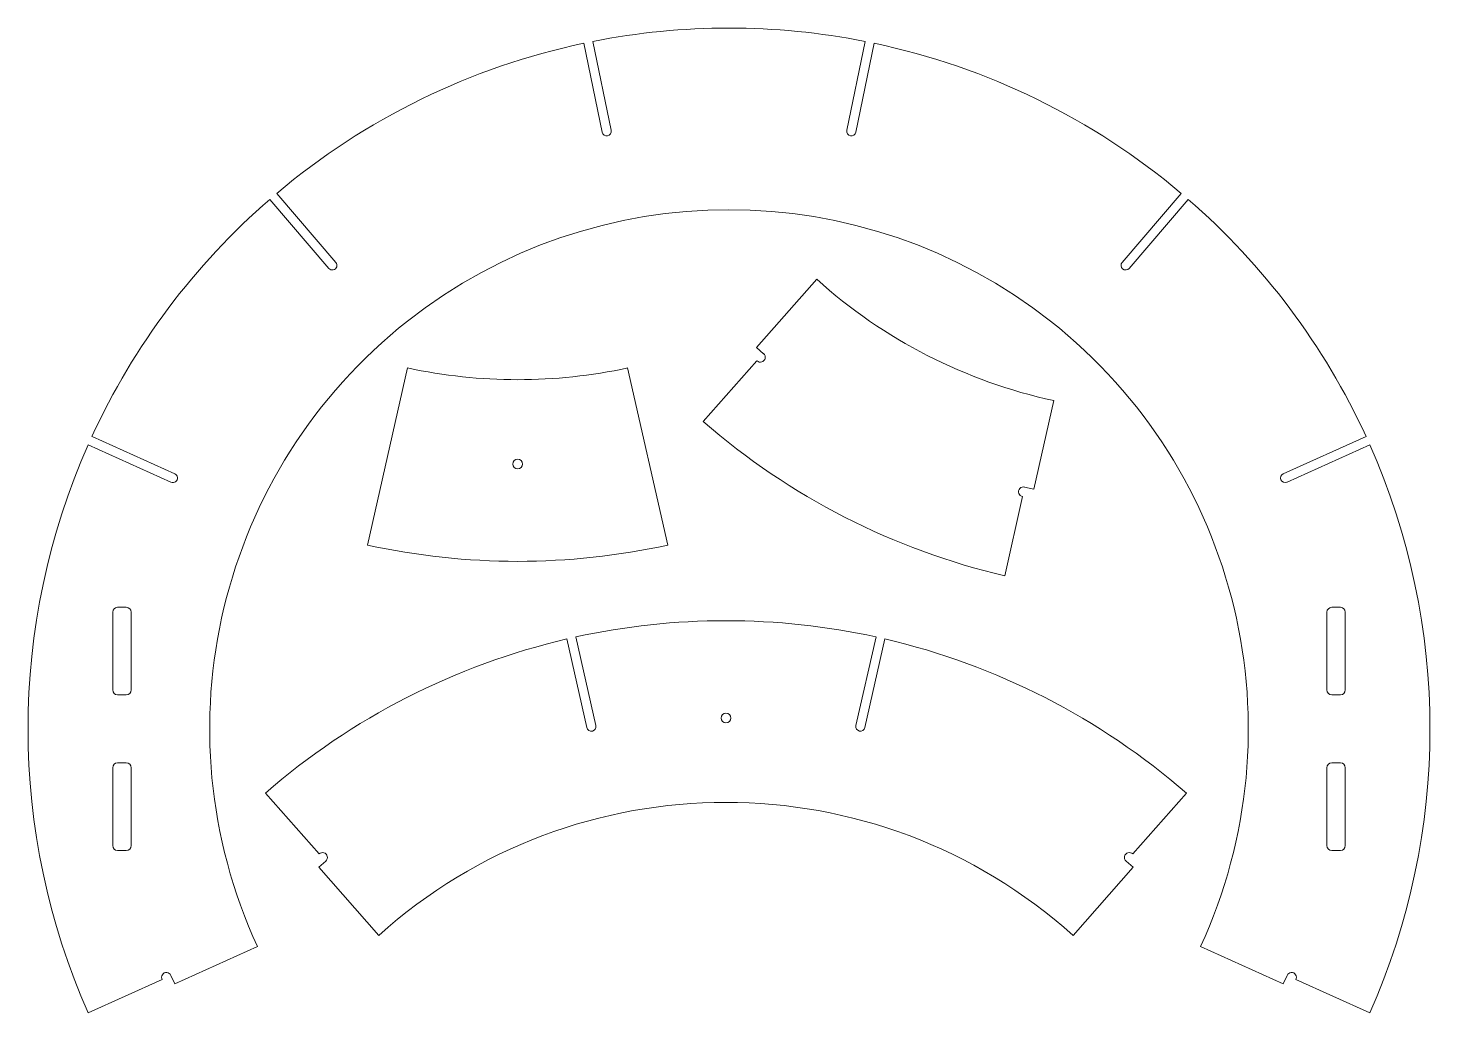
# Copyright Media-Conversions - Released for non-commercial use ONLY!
# Model space of a CAD drawing. Header units: millimetres. Extents: x 10 to 468, y 17 to 339.
import ezdxf

# ---------------------------------------------------------------- set-up
doc = ezdxf.new("R2010")
doc.units = ezdxf.units.MM
doc.layers.add('VISIBLE', color=7, linetype='Continuous', lineweight=0, true_color=0xffffff)

msp = doc.modelspace()

# ---------------------------------------------------------------- linework, layer by layer
at = {"layer": 'VISIBLE'}
for p, q in [((200.33, 305.41), (194.38, 334.45)), ((277.27, 305.41), (283.22, 334.45)), ((197.39, 304.8), (191.44, 333.85)), ((280.21, 304.8), (286.16, 333.85)), ((91.2, 284.82), (110.47, 262.3)), ((367.13, 262.3), (386.4, 284.82)), ((88.92, 282.87), (108.19, 260.35)), ((369.41, 260.35), (388.68, 282.87)), ((267.42, 256.76), (247.79, 234.54)), ((247.79, 234.54), (250.11, 232.49)), ((247.94, 230.17), (230.42, 210.32)), ((250.11, 232.49), (250.11, 232.49)), ((133.89, 227.84), (120.82, 170)), ((205.72, 227.84), (218.8, 170)), ((344.8, 217.18), (338.27, 188.26)), ((56.66, 190.55), (29.64, 202.75)), ((57.9, 193.29), (30.88, 205.48)), ((419.71, 193.29), (446.73, 205.48)), ((420.94, 190.55), (447.96, 202.75)), ((335.25, 188.94), (338.27, 188.26)), ((335.25, 188.94), (335.25, 188.94)), ((334.64, 185.83), (328.8, 160)), ((37.63, 122.7), (37.63, 148.1)), ((39.22, 149.69), (42.05, 149.69)), ((43.63, 148.1), (43.63, 122.7)), ((433.97, 122.7), (433.97, 148.1)), ((435.56, 149.69), (438.38, 149.69)), ((439.97, 148.1), (439.97, 122.7)), ((192.41, 110.42), (185.87, 139.34)), ((195.34, 111.09), (188.8, 140)), ((280.25, 111.09), (286.79, 140)), ((283.17, 110.42), (289.71, 139.34)), ((42.05, 121.11), (39.22, 121.11)), ((438.38, 121.11), (435.56, 121.11)), ((37.63, 71.9), (37.63, 97.3)), ((39.22, 98.89), (42.05, 98.89)), ((43.63, 97.3), (43.63, 71.9)), ((433.97, 71.9), (433.97, 97.3)), ((435.56, 98.89), (438.38, 98.89)), ((439.97, 97.3), (439.97, 71.9)), ((105.02, 69.17), (87.49, 89.02)), ((370.57, 69.17), (388.09, 89.02)), ((42.05, 70.31), (39.22, 70.31)), ((438.38, 70.31), (435.56, 70.31)), ((104.87, 64.8), (107.18, 66.85)), ((124.49, 42.57), (104.87, 64.8)), ((107.18, 66.85), (107.18, 66.85)), ((351.09, 42.57), (370.72, 64.8)), ((368.4, 66.85), (370.72, 64.8)), ((84.93, 38.91), (57.9, 26.71)), ((392.67, 38.91), (419.71, 26.71)), ((53.77, 28.14), (29.64, 17.25)), ((56.63, 29.53), (57.9, 26.71)), ((419.71, 26.71), (420.98, 29.53)), ((423.83, 28.14), (447.96, 17.25))]:
    msp.add_line(p, q, dxfattribs=at)
for centre in [(169.81, 196.47), (237.79, 113.53)]:
    msp.add_circle(centre, 1.59, dxfattribs=at)
for centre, radius, start, end in [((238.8, 110), 228.8, 78.8056, 101.1944), ((238.8, 110), 228.8, 101.9456, 130.1744), ((238.8, 110), 228.8, 49.8256, 78.0544), ((198.86, 305.1), 1.5, 191.57, 11.5691), ((278.74, 305.1), 1.5, 168.43, 348.4287), ((238.8, 110), 228.8, 130.9256, 155.3344), ((238.8, 110), 169.5, 335.2029, 204.7971), ((238.8, 110), 228.8, 24.6656, 49.0744), ((109.33, 261.32), 1.5, 220.5453, 40.55), ((368.27, 261.32), 1.5, 139.45, 319.4451), ((380.72, 382.83), 169.5, 228.0529, 257.7671), ((249.05, 231.31), 1.59, 225.8581, 48.1033), ((169.81, 393.49), 169.5, 257.7671, 282.2329), ((380.72, 382.83), 228.8, 228.9356, 256.8844), ((238.8, 110), 228.8, 156.0856, 203.9144), ((238.8, 110), 228.8, 336.0856, 23.9144), ((57.28, 191.92), 1.5, 245.7089, 65.71), ((420.32, 191.92), 1.5, 114.29, 294.2885), ((334.89, 187.39), 1.59, 73.6433, 260.8767), ((169.81, 393.49), 228.8, 257.6356, 282.3644), ((39.22, 148.1), 1.59, 90, 180), ((42.05, 148.1), 1.59, 0, 90), ((435.56, 148.1), 1.59, 90, 180), ((438.38, 148.1), 1.59, 0, 90), ((237.79, -83.49), 228.8, 77.6356, 102.3644), ((237.79, -83.49), 228.8, 103.1156, 131.0644), ((237.79, -83.49), 228.8, 48.9356, 76.8844), ((39.22, 122.7), 1.59, 180, 270), ((42.05, 122.7), 1.59, 270, 0), ((435.56, 122.7), 1.59, 180, 270), ((438.38, 122.7), 1.59, 270, 0), ((193.88, 110.75), 1.5, 192.74, 12.7376), ((281.71, 110.75), 1.5, 167.2618, 347.26), ((39.22, 97.3), 1.59, 90, 180), ((42.05, 97.3), 1.59, 0, 90), ((435.56, 97.3), 1.59, 90, 180), ((438.38, 97.3), 1.59, 0, 90), ((237.79, -83.49), 169.5, 48.0529, 131.9471), ((39.22, 71.9), 1.59, 180, 270), ((42.05, 71.9), 1.59, 270, 0), ((106.12, 68.03), 1.59, 311.8967, 134.1419), ((369.46, 68.04), 1.59, 45.4008, 228.56), ((435.56, 71.9), 1.59, 180, 270), ((438.38, 71.9), 1.59, 270, 0), ((55.18, 28.87), 1.59, 24.29, 207.4496), ((422.42, 28.87), 1.59, 332.5504, 155.71)]:
    msp.add_arc(centre, radius, start, end, dxfattribs=at)

doc.saveas('drawing.dxf')
